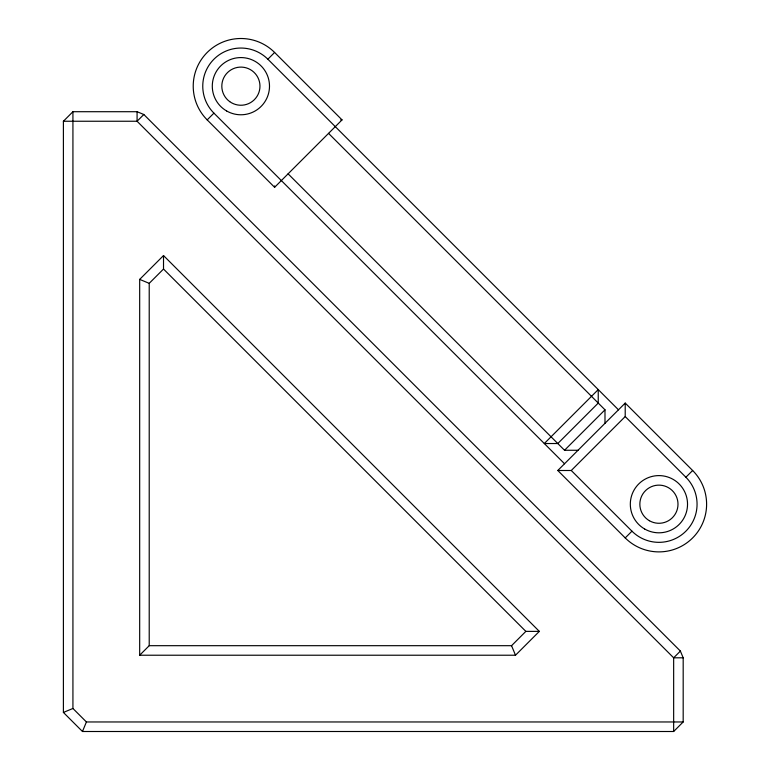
<?xml version="1.0" encoding="UTF-8"?>
<svg xmlns="http://www.w3.org/2000/svg" width="770" height="770" viewBox="0 0 770 770"><rect width="100%" height="100%" fill="white"/><g stroke="black" fill="none" stroke-linecap="round" stroke-linejoin="round"><path stroke-width="1.16" d="M82.467 731.5L86.413 721.962L683.183 721.962L683.183 657.811L680.391 651.074L143.826 114.499L137.079 111.708L72.929 111.708L63.4 121.246L63.4 712.433L82.467 731.5L673.654 731.5L683.183 721.962M143.826 114.499L137.079 121.246L63.4 121.246M207.188 119.889L213.925 113.142A38.134 38.134 0 0 1 213.935 59.213A38.134 38.134 0 0 1 267.864 59.213L274.611 52.466L342.034 119.889L274.611 187.312L207.188 119.889A47.673 47.673 0 0 1 207.188 52.466A47.673 47.673 0 0 1 274.611 52.466M139.678 279.394L163.519 255.553L539.337 631.381L515.505 655.222L139.678 655.222L139.678 279.394L149.216 283.341L149.216 645.684L139.678 655.222M149.216 283.341L163.519 269.038L163.519 255.553M288.096 173.827L564.535 450.267L604.989 409.813L328.549 133.374M557.788 470.499L625.211 403.076L692.644 470.499A47.673 47.673 0 0 1 692.644 537.922A47.673 47.673 0 0 1 625.211 537.922L557.788 470.499L571.273 470.499L625.211 416.56L625.211 403.076M149.216 645.684L511.55 645.684L525.852 631.381L539.337 631.381M625.211 537.922L631.958 531.175A38.134 38.134 0 0 0 685.887 531.175A38.134 38.134 0 0 0 685.897 477.246L625.211 416.56M685.897 477.236L692.644 470.499M680.391 651.074L673.654 657.811L673.654 731.5M63.4 712.433L72.929 708.477L72.929 111.708M340.725 119.889L342.034 119.889M564.535 450.267L578.02 450.267M683.183 657.811L673.654 657.811L137.079 121.246L137.079 111.708M267.864 59.203L618.474 409.813M213.925 113.142L564.535 463.752M571.273 470.499L631.958 531.175M163.519 269.038L525.852 631.381M72.929 708.477L86.413 721.962M511.55 645.684L515.505 655.222M604.989 409.813L604.989 423.298M274.611 185.907L274.611 187.312M598.242 389.582L544.303 443.53L557.788 443.53L598.242 403.076L598.242 389.582M229.71 101.621A19.067 19.067 0 0 0 259.865 88.146A19.067 19.067 0 0 0 233.118 68.761A19.067 19.067 0 0 0 229.71 101.621M226.592 110.947A28.605 28.605 0 0 0 269.5 86.173A28.605 28.605 0 0 0 226.601 61.398A28.605 28.605 0 0 0 226.592 110.947M649.389 520.722A19.067 19.067 0 0 0 677.995 504.206A19.067 19.067 0 0 0 649.389 487.689A19.067 19.067 0 0 0 649.389 520.722M644.625 528.98A28.605 28.605 0 0 0 687.533 504.206A28.605 28.605 0 0 0 644.625 479.431A28.605 28.605 0 0 0 644.625 528.98"/></g></svg>
